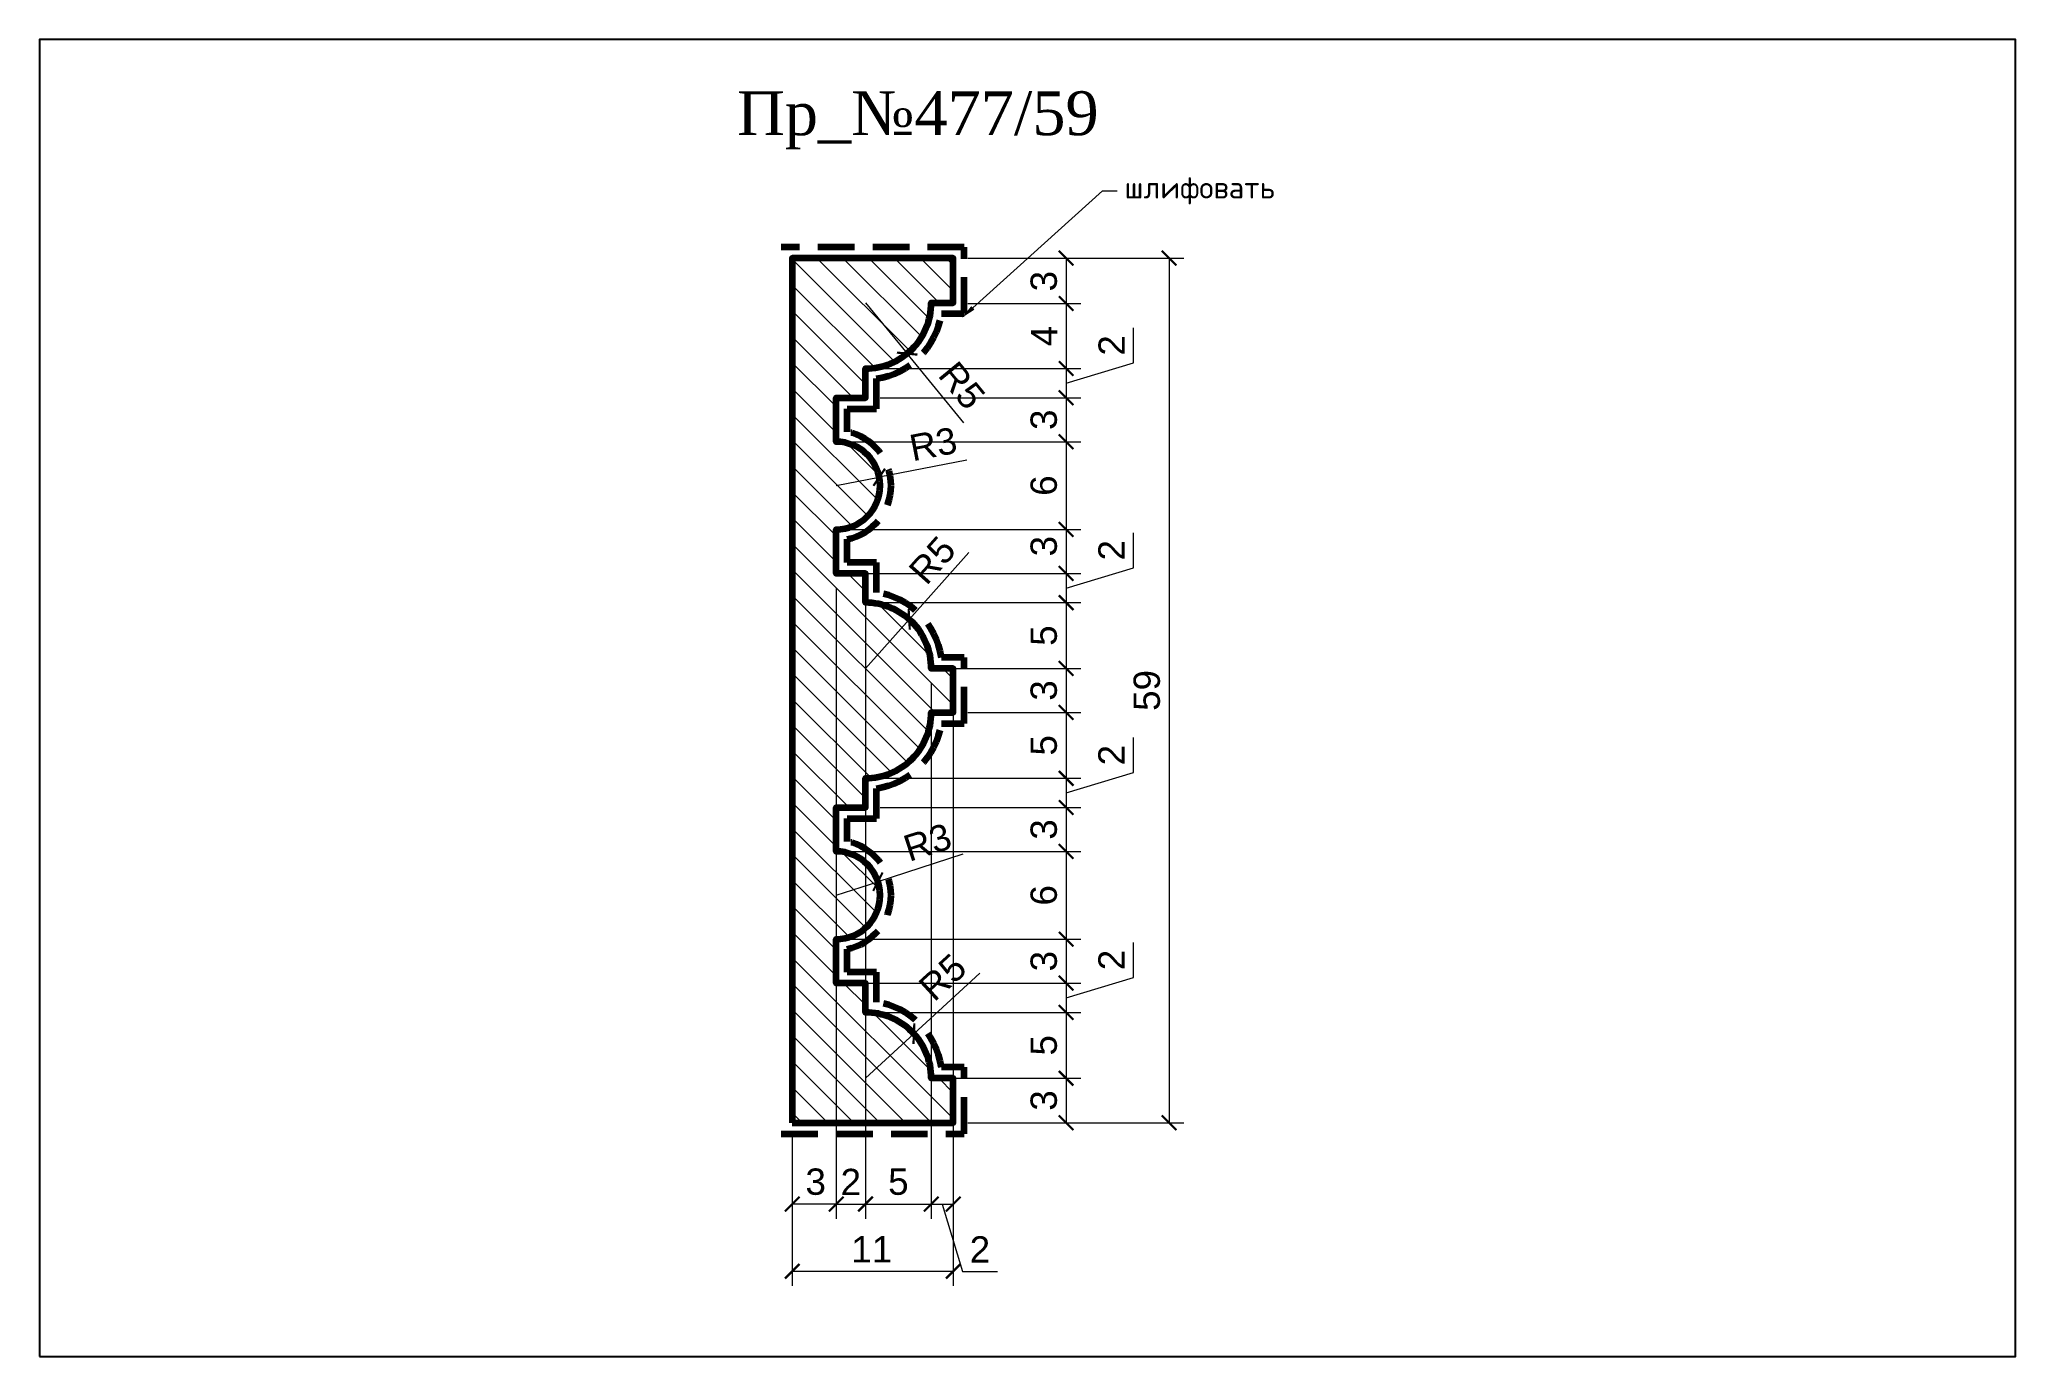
# Model space of a CAD drawing. Header units: inches. Extents: x 266 to 401, y 3496 to 3586.
import ezdxf
from ezdxf import colors
from ezdxf.entities.mleader import LeaderData, LeaderLine
from ezdxf.math import Vec2, Vec3

# ---------------------------------------------------------------- set-up
doc = ezdxf.new("R2010")
doc.units = ezdxf.units.IN
doc.header["$MEASUREMENT"] = 0
doc.linetypes.add('HIDDEN', pattern=[0.375, 0.25, -0.125])
doc.layers.add('Outside panel', color=7, linetype='Continuous', lineweight=18, true_color=0x7f5e57)
for name, color, linetype, lineweight in [('линия 15', 7, 'Continuous', 15), ('линия 50', 1, 'Continuous', 140), ('служебный слой РАЗМЕРЫ', 7, 'Continuous', 9)]:
    doc.layers.add(name, color=color, linetype=linetype, lineweight=lineweight)
doc.layers.add('размеры в модели', color=7, linetype='Continuous')
doc.styles.add('ELECT', font='times.ttf')
doc.styles.get("Standard").update_dxf_attribs({"font": 'arial.ttf'})
doc.styles.add('ЕСКД профили текст', font='isocpeur.ttf')
doc.dimstyles.new('M_1', dxfattribs={"dimtxt": 1.8, "dimasz": 1, "dimexe": 1, "dimexo": 1, "dimgap": 0.6, "dimtad": 1, "dimdec": 0, "dimdsep": 46, "dimtxsty": 'Standard', "dimblk": 'ARCHTICK', "dimcen": -5, "dimclrd": 7, "dimclre": 7, "dimclrt": 7, "dimadec": 0, "dimazin": 0, "dimtfac": 1, "dimtdec": 0, "dimtmove": 0, "dimatfit": 3, "dimfxl": 1, "dimtolj": 1, "dimtzin": 0, "dimlwd": 5, "dimlwe": 5, "dimarcsym": 0})

# ---------------------------------------------------------------- blocks, each defined once
blk = doc.blocks.new('_ArchTick')
at = {"color": 0, "linetype": 'ByBlock', "const_width": 0.15}
blk.add_lwpolyline([(-0.5, -0.5), (0.5, 0.5)], dxfattribs=at)
blk = doc.blocks.new('*D29')
at = {"layer": 'Defpoints', "color": 0, "ltscale": 1000, "transparency": 16777216}
for p in [(328.34, 3570.87), (328.34, 3511.78), (343.09, 3511.78)]:
    blk.add_point(p, dxfattribs=at)
at = {"layer": 'размеры в модели', "color": 7, "lineweight": 5, "ltscale": 1000, "transparency": 16777216}
for p, q in [((329.34, 3570.87), (344.09, 3570.87)), ((343.09, 3570.87), (343.09, 3511.78)), ((329.34, 3511.78), (344.09, 3511.78))]:
    blk.add_line(p, q, dxfattribs=at)
for p, rotation in [((343.09, 3570.87), 90), ((343.09, 3511.78), 270)]:
    blk.add_blockref('_ArchTick', p, dxfattribs=dict(at, rotation=rotation))
at = {"layer": 'размеры в модели', "color": 7, "ltscale": 1000, "transparency": 16777216, "insert": (341.57, 3541.32), "char_height": 1.8, "attachment_point": 5, "rotation": 90}
blk.add_mtext('\\A1;59', dxfattribs=at)
blk = doc.blocks.new('*D28')
at = {"layer": 'Defpoints', "color": 0, "ltscale": 1000, "transparency": 16777216}
for p in [(320.34, 3549.32), (317.34, 3511.78), (317.34, 3506.22)]:
    blk.add_point(p, dxfattribs=at)
at = {"layer": 'линия 15', "color": 7, "lineweight": 5, "ltscale": 1000, "transparency": 16777216}
for p, q in [((320.34, 3548.32), (320.34, 3505.22)), ((317.34, 3510.78), (317.34, 3505.22)), ((320.34, 3506.22), (317.34, 3506.22))]:
    blk.add_line(p, q, dxfattribs=at)
at = {"layer": 'линия 15', "color": 7, "lineweight": 5, "ltscale": 1000, "transparency": 16777216, "rotation": 180}
blk.add_blockref('_ArchTick', (317.34, 3506.22), dxfattribs=at)
at = {"layer": 'линия 15', "color": 7, "lineweight": 5, "ltscale": 1000, "transparency": 16777216}
blk.add_blockref('_ArchTick', (320.34, 3506.22), dxfattribs=at)
at = {"layer": 'линия 15', "color": 7, "ltscale": 1000, "transparency": 16777216, "insert": (318.94, 3507.74), "char_height": 1.8, "attachment_point": 5}
blk.add_mtext('\\A1;3', dxfattribs=at)
blk = doc.blocks.new('*D27')
at = {"layer": 'Defpoints', "color": 0, "ltscale": 1000, "transparency": 16777216}
for p in [(326.84, 3542.82), (328.34, 3542.82), (328.34, 3506.22)]:
    blk.add_point(p, dxfattribs=at)
at = {"layer": 'линия 15', "color": 7, "lineweight": 5, "ltscale": 1000, "transparency": 16777216}
for p, q in [((326.84, 3541.82), (326.84, 3505.22)), ((328.34, 3541.82), (328.34, 3505.22)), ((326.84, 3506.22), (328.34, 3506.22)), ((327.59, 3506.22), (328.97, 3501.61)), ((328.97, 3501.61), (331.36, 3501.61))]:
    blk.add_line(p, q, dxfattribs=at)
at = {"layer": 'линия 15', "color": 7, "lineweight": 5, "ltscale": 1000, "transparency": 16777216, "rotation": 180}
blk.add_blockref('_ArchTick', (326.84, 3506.22), dxfattribs=at)
at = {"layer": 'линия 15', "color": 7, "lineweight": 5, "ltscale": 1000, "transparency": 16777216}
blk.add_blockref('_ArchTick', (328.34, 3506.22), dxfattribs=at)
at = {"layer": 'линия 15', "color": 7, "ltscale": 1000, "transparency": 16777216, "insert": (330.16, 3503.12), "char_height": 1.8, "attachment_point": 5}
blk.add_mtext('\\A1;2', dxfattribs=at)
blk = doc.blocks.new('*D26')
at = {"layer": 'Defpoints', "color": 0, "ltscale": 1000, "transparency": 16777216}
for p in [(322.34, 3549.32), (326.84, 3542.82), (326.84, 3506.22)]:
    blk.add_point(p, dxfattribs=at)
at = {"layer": 'линия 15', "color": 7, "lineweight": 5, "ltscale": 1000, "transparency": 16777216}
for p, q in [((322.34, 3548.32), (322.34, 3505.22)), ((326.84, 3541.82), (326.84, 3505.22)), ((322.34, 3506.22), (326.84, 3506.22))]:
    blk.add_line(p, q, dxfattribs=at)
at = {"layer": 'линия 15', "color": 7, "lineweight": 5, "ltscale": 1000, "transparency": 16777216, "rotation": 180}
blk.add_blockref('_ArchTick', (322.34, 3506.22), dxfattribs=at)
at = {"layer": 'линия 15', "color": 7, "lineweight": 5, "ltscale": 1000, "transparency": 16777216}
blk.add_blockref('_ArchTick', (326.84, 3506.22), dxfattribs=at)
at = {"layer": 'линия 15', "color": 7, "ltscale": 1000, "transparency": 16777216, "insert": (324.59, 3507.74), "char_height": 1.8, "attachment_point": 5}
blk.add_mtext('\\A1;5', dxfattribs=at)
blk = doc.blocks.new('*D25')
at = {"layer": 'Defpoints', "color": 0, "ltscale": 1000, "transparency": 16777216}
for p in [(320.34, 3549.32), (322.34, 3549.32), (322.34, 3506.22)]:
    blk.add_point(p, dxfattribs=at)
at = {"layer": 'линия 15', "color": 7, "lineweight": 5, "ltscale": 1000, "transparency": 16777216}
for p, q in [((320.34, 3548.32), (320.34, 3505.22)), ((322.34, 3548.32), (322.34, 3505.22)), ((320.34, 3506.22), (322.34, 3506.22))]:
    blk.add_line(p, q, dxfattribs=at)
at = {"layer": 'линия 15', "color": 7, "lineweight": 5, "ltscale": 1000, "transparency": 16777216, "rotation": 180}
blk.add_blockref('_ArchTick', (320.34, 3506.22), dxfattribs=at)
at = {"layer": 'линия 15', "color": 7, "lineweight": 5, "ltscale": 1000, "transparency": 16777216}
blk.add_blockref('_ArchTick', (322.34, 3506.22), dxfattribs=at)
at = {"layer": 'линия 15', "color": 7, "ltscale": 1000, "transparency": 16777216, "insert": (321.34, 3507.73), "char_height": 1.8, "attachment_point": 5}
blk.add_mtext('\\A1;2', dxfattribs=at)
blk = doc.blocks.new('*D24')
at = {"layer": 'Defpoints', "color": 0, "ltscale": 1000, "transparency": 16777216}
for p in [(325.65, 3517.86), (322.34, 3514.82)]:
    blk.add_point(p, dxfattribs=at)
at = {"layer": 'линия 15', "color": 7, "lineweight": 5, "ltscale": 1000, "transparency": 16777216}
for p in [(330.16, 3522), (322.34, 3514.82)]:
    blk.add_line(p, (325.65, 3517.86), dxfattribs=at)
at = {"layer": 'линия 15', "color": 7, "lineweight": 5, "ltscale": 1000, "transparency": 16777216, "rotation": 222.5039347264676}
blk.add_blockref('_ArchTick', (325.65, 3517.86), dxfattribs=at)
at = {"layer": 'линия 15', "color": 7, "ltscale": 1000, "transparency": 16777216, "insert": (327.62, 3521.72), "char_height": 1.8, "attachment_point": 5, "rotation": 42.5039}
blk.add_mtext('\\A1;R5', dxfattribs=at)
blk = doc.blocks.new('*D23')
at = {"layer": 'Defpoints', "color": 0, "ltscale": 1000, "transparency": 16777216}
for p in [(323.19, 3528.25), (320.34, 3527.32)]:
    blk.add_point(p, dxfattribs=at)
at = {"layer": 'линия 15', "color": 7, "lineweight": 5, "ltscale": 1000, "transparency": 16777216}
for p in [(329, 3530.13), (320.34, 3527.32)]:
    blk.add_line(p, (323.19, 3528.25), dxfattribs=at)
at = {"layer": 'линия 15', "color": 7, "lineweight": 5, "ltscale": 1000, "transparency": 16777216, "rotation": 197.93905860136}
blk.add_blockref('_ArchTick', (323.19, 3528.25), dxfattribs=at)
at = {"layer": 'линия 15', "color": 7, "ltscale": 1000, "transparency": 16777216, "insert": (326.58, 3530.94), "char_height": 1.8, "attachment_point": 5, "rotation": 17.9391}
blk.add_mtext('\\A1;R3', dxfattribs=at)
blk = doc.blocks.new('*D22')
at = {"layer": 'Defpoints', "color": 0, "ltscale": 1000, "transparency": 16777216}
for p in [(325.33, 3546.18), (322.34, 3542.82)]:
    blk.add_point(p, dxfattribs=at)
at = {"layer": 'линия 15', "color": 7, "lineweight": 5, "ltscale": 1000, "transparency": 16777216}
for p in [(329.41, 3550.74), (322.34, 3542.82)]:
    blk.add_line(p, (325.33, 3546.18), dxfattribs=at)
at = {"layer": 'линия 15', "color": 7, "lineweight": 5, "ltscale": 1000, "transparency": 16777216, "rotation": 228.2377886393761}
blk.add_blockref('_ArchTick', (325.33, 3546.18), dxfattribs=at)
at = {"layer": 'линия 15', "color": 7, "ltscale": 1000, "transparency": 16777216, "insert": (326.91, 3550.22), "char_height": 1.8, "attachment_point": 5, "rotation": 48.2378}
blk.add_mtext('\\A1;R5', dxfattribs=at)
blk = doc.blocks.new('*D21')
at = {"layer": 'Defpoints', "color": 0, "ltscale": 1000, "transparency": 16777216}
for p in [(320.34, 3555.32), (323.28, 3555.89)]:
    blk.add_point(p, dxfattribs=at)
at = {"layer": 'линия 15', "color": 7, "lineweight": 5, "ltscale": 1000, "transparency": 16777216}
for p in [(329.27, 3557.05), (320.34, 3555.32)]:
    blk.add_line(p, (323.28, 3555.89), dxfattribs=at)
at = {"layer": 'линия 15', "color": 7, "lineweight": 5, "ltscale": 1000, "transparency": 16777216, "rotation": 190.9086688758306}
blk.add_blockref('_ArchTick', (323.28, 3555.89), dxfattribs=at)
at = {"layer": 'линия 15', "color": 7, "ltscale": 1000, "transparency": 16777216, "insert": (326.97, 3558.15), "char_height": 1.8, "attachment_point": 5, "rotation": 10.9087}
blk.add_mtext('\\A1;R3', dxfattribs=at)
blk = doc.blocks.new('*D20')
at = {"layer": 'Defpoints', "color": 0, "ltscale": 1000, "transparency": 16777216}
for p in [(322.34, 3567.82), (325.19, 3564.34)]:
    blk.add_point(p, dxfattribs=at)
at = {"layer": 'линия 15', "color": 7, "lineweight": 5, "ltscale": 1000, "transparency": 16777216}
for p in [(322.34, 3567.82), (329.06, 3559.61)]:
    blk.add_line(p, (325.19, 3564.34), dxfattribs=at)
at = {"layer": 'линия 15', "color": 7, "lineweight": 5, "ltscale": 1000, "transparency": 16777216, "rotation": 129.3027213313624}
blk.add_blockref('_ArchTick', (325.19, 3564.34), dxfattribs=at)
at = {"layer": 'линия 15', "color": 7, "ltscale": 1000, "transparency": 16777216, "insert": (328.93, 3562.16), "char_height": 1.8, "attachment_point": 5, "rotation": 309.3027}
blk.add_mtext('\\A1;R5', dxfattribs=at)
blk = doc.blocks.new('*D19')
at = {"layer": 'Defpoints', "color": 0, "ltscale": 1000, "transparency": 16777216}
for p in [(326.84, 3514.82), (328.34, 3511.78), (336.05, 3511.78)]:
    blk.add_point(p, dxfattribs=at)
at = {"layer": 'линия 15', "color": 7, "lineweight": 5, "ltscale": 1000, "transparency": 16777216}
for p, q in [((327.84, 3514.82), (337.05, 3514.82)), ((336.05, 3514.82), (336.05, 3511.78)), ((329.34, 3511.78), (337.05, 3511.78))]:
    blk.add_line(p, q, dxfattribs=at)
for p, rotation in [((336.05, 3514.82), 90), ((336.05, 3511.78), 270)]:
    blk.add_blockref('_ArchTick', p, dxfattribs=dict(at, rotation=rotation))
at = {"layer": 'линия 15', "color": 7, "ltscale": 1000, "transparency": 16777216, "insert": (334.53, 3513.3), "char_height": 1.8, "attachment_point": 5, "rotation": 90}
blk.add_mtext('\\A1;3', dxfattribs=at)
blk = doc.blocks.new('*D18')
at = {"layer": 'Defpoints', "color": 0, "ltscale": 1000, "transparency": 16777216}
for p in [(322.34, 3519.32), (326.84, 3514.82), (336.05, 3514.82)]:
    blk.add_point(p, dxfattribs=at)
at = {"layer": 'линия 15', "color": 7, "lineweight": 5, "ltscale": 1000, "transparency": 16777216}
for p, q in [((323.34, 3519.32), (337.05, 3519.32)), ((336.05, 3519.32), (336.05, 3514.82)), ((327.84, 3514.82), (337.05, 3514.82))]:
    blk.add_line(p, q, dxfattribs=at)
for p, rotation in [((336.05, 3519.32), 90), ((336.05, 3514.82), 270)]:
    blk.add_blockref('_ArchTick', p, dxfattribs=dict(at, rotation=rotation))
at = {"layer": 'линия 15', "color": 7, "ltscale": 1000, "transparency": 16777216, "insert": (334.53, 3517.07), "char_height": 1.8, "attachment_point": 5, "rotation": 90}
blk.add_mtext('\\A1;5', dxfattribs=at)
blk = doc.blocks.new('*D17')
at = {"layer": 'Defpoints', "color": 0, "ltscale": 1000, "transparency": 16777216}
for p in [(320.34, 3521.32), (322.34, 3519.32), (336.05, 3519.32)]:
    blk.add_point(p, dxfattribs=at)
at = {"layer": 'линия 15', "color": 7, "lineweight": 5, "ltscale": 1000, "transparency": 16777216}
for p, q in [((340.66, 3521.71), (340.66, 3524.1)), ((321.34, 3521.32), (337.05, 3521.32)), ((336.05, 3520.32), (340.66, 3521.71)), ((336.05, 3521.32), (336.05, 3519.32)), ((323.34, 3519.32), (337.05, 3519.32))]:
    blk.add_line(p, q, dxfattribs=at)
for p, rotation in [((336.05, 3521.32), 90), ((336.05, 3519.32), 270)]:
    blk.add_blockref('_ArchTick', p, dxfattribs=dict(at, rotation=rotation))
at = {"layer": 'линия 15', "color": 7, "ltscale": 1000, "transparency": 16777216, "insert": (339.15, 3522.9), "char_height": 1.8, "attachment_point": 5, "rotation": 90}
blk.add_mtext('\\A1;2', dxfattribs=at)
blk = doc.blocks.new('*D16')
at = {"layer": 'Defpoints', "color": 0, "ltscale": 1000, "transparency": 16777216}
for p in [(320.34, 3524.32), (320.34, 3521.32), (336.05, 3521.32)]:
    blk.add_point(p, dxfattribs=at)
at = {"layer": 'линия 15', "color": 7, "lineweight": 5, "ltscale": 1000, "transparency": 16777216}
for p, q in [((321.34, 3524.32), (337.05, 3524.32)), ((336.05, 3524.32), (336.05, 3521.32)), ((321.34, 3521.32), (337.05, 3521.32))]:
    blk.add_line(p, q, dxfattribs=at)
for p, rotation in [((336.05, 3524.32), 90), ((336.05, 3521.32), 270)]:
    blk.add_blockref('_ArchTick', p, dxfattribs=dict(at, rotation=rotation))
at = {"layer": 'линия 15', "color": 7, "ltscale": 1000, "transparency": 16777216, "insert": (334.53, 3522.82), "char_height": 1.8, "attachment_point": 5, "rotation": 90}
blk.add_mtext('\\A1;3', dxfattribs=at)
blk = doc.blocks.new('*D15')
at = {"layer": 'Defpoints', "color": 0, "ltscale": 1000, "transparency": 16777216}
for p in [(320.34, 3530.32), (320.34, 3524.32), (336.05, 3524.32)]:
    blk.add_point(p, dxfattribs=at)
at = {"layer": 'линия 15', "color": 7, "lineweight": 5, "ltscale": 1000, "transparency": 16777216}
for p, q in [((321.34, 3530.32), (337.05, 3530.32)), ((336.05, 3530.32), (336.05, 3524.32)), ((321.34, 3524.32), (337.05, 3524.32))]:
    blk.add_line(p, q, dxfattribs=at)
for p, rotation in [((336.05, 3530.32), 90), ((336.05, 3524.32), 270)]:
    blk.add_blockref('_ArchTick', p, dxfattribs=dict(at, rotation=rotation))
at = {"layer": 'линия 15', "color": 7, "ltscale": 1000, "transparency": 16777216, "insert": (334.53, 3527.32), "char_height": 1.8, "attachment_point": 5, "rotation": 90}
blk.add_mtext('\\A1;6', dxfattribs=at)
blk = doc.blocks.new('*D14')
at = {"layer": 'Defpoints', "color": 0, "ltscale": 1000, "transparency": 16777216}
for p in [(322.34, 3533.32), (320.34, 3530.32), (336.05, 3530.32)]:
    blk.add_point(p, dxfattribs=at)
at = {"layer": 'линия 15', "color": 7, "lineweight": 5, "ltscale": 1000, "transparency": 16777216}
for p, q in [((323.34, 3533.32), (337.05, 3533.32)), ((336.05, 3533.32), (336.05, 3530.32)), ((321.34, 3530.32), (337.05, 3530.32))]:
    blk.add_line(p, q, dxfattribs=at)
for p, rotation in [((336.05, 3533.32), 90), ((336.05, 3530.32), 270)]:
    blk.add_blockref('_ArchTick', p, dxfattribs=dict(at, rotation=rotation))
at = {"layer": 'линия 15', "color": 7, "ltscale": 1000, "transparency": 16777216, "insert": (334.53, 3531.82), "char_height": 1.8, "attachment_point": 5, "rotation": 90}
blk.add_mtext('\\A1;3', dxfattribs=at)
blk = doc.blocks.new('*D13')
at = {"layer": 'Defpoints', "color": 0, "ltscale": 1000, "transparency": 16777216}
for p in [(322.34, 3535.32), (322.34, 3533.32), (336.05, 3533.32)]:
    blk.add_point(p, dxfattribs=at)
at = {"layer": 'линия 15', "color": 7, "lineweight": 5, "ltscale": 1000, "transparency": 16777216}
for p, q in [((340.66, 3535.71), (340.66, 3538.1)), ((336.05, 3534.32), (340.66, 3535.71)), ((323.34, 3535.32), (337.05, 3535.32)), ((336.05, 3535.32), (336.05, 3533.32)), ((323.34, 3533.32), (337.05, 3533.32))]:
    blk.add_line(p, q, dxfattribs=at)
for p, rotation in [((336.05, 3535.32), 90), ((336.05, 3533.32), 270)]:
    blk.add_blockref('_ArchTick', p, dxfattribs=dict(at, rotation=rotation))
at = {"layer": 'линия 15', "color": 7, "ltscale": 1000, "transparency": 16777216, "insert": (339.15, 3536.9), "char_height": 1.8, "attachment_point": 5, "rotation": 90}
blk.add_mtext('\\A1;2', dxfattribs=at)
blk = doc.blocks.new('*D12')
at = {"layer": 'Defpoints', "color": 0, "ltscale": 1000, "transparency": 16777216}
for p in [(328.34, 3539.82), (322.34, 3535.32), (336.05, 3535.32)]:
    blk.add_point(p, dxfattribs=at)
at = {"layer": 'линия 15', "color": 7, "lineweight": 5, "ltscale": 1000, "transparency": 16777216}
for p, q in [((329.34, 3539.82), (337.05, 3539.82)), ((336.05, 3539.82), (336.05, 3535.32)), ((323.34, 3535.32), (337.05, 3535.32))]:
    blk.add_line(p, q, dxfattribs=at)
for p, rotation in [((336.05, 3539.82), 90), ((336.05, 3535.32), 270)]:
    blk.add_blockref('_ArchTick', p, dxfattribs=dict(at, rotation=rotation))
at = {"layer": 'линия 15', "color": 7, "ltscale": 1000, "transparency": 16777216, "insert": (334.53, 3537.57), "char_height": 1.8, "attachment_point": 5, "rotation": 90}
blk.add_mtext('\\A1;5', dxfattribs=at)
blk = doc.blocks.new('*D11')
at = {"layer": 'Defpoints', "color": 0, "ltscale": 1000, "transparency": 16777216}
for p in [(326.84, 3542.82), (328.34, 3539.82), (336.05, 3539.82)]:
    blk.add_point(p, dxfattribs=at)
at = {"layer": 'линия 15', "color": 7, "lineweight": 5, "ltscale": 1000, "transparency": 16777216}
for p, q in [((327.84, 3542.82), (337.05, 3542.82)), ((336.05, 3542.82), (336.05, 3539.82)), ((329.34, 3539.82), (337.05, 3539.82))]:
    blk.add_line(p, q, dxfattribs=at)
for p, rotation in [((336.05, 3542.82), 90), ((336.05, 3539.82), 270)]:
    blk.add_blockref('_ArchTick', p, dxfattribs=dict(at, rotation=rotation))
at = {"layer": 'линия 15', "color": 7, "ltscale": 1000, "transparency": 16777216, "insert": (334.53, 3541.32), "char_height": 1.8, "attachment_point": 5, "rotation": 90}
blk.add_mtext('\\A1;3', dxfattribs=at)
blk = doc.blocks.new('*D10')
at = {"layer": 'Defpoints', "color": 0, "ltscale": 1000, "transparency": 16777216}
for p in [(322.34, 3547.32), (326.84, 3542.82), (336.05, 3542.82)]:
    blk.add_point(p, dxfattribs=at)
at = {"layer": 'линия 15', "color": 7, "lineweight": 5, "ltscale": 1000, "transparency": 16777216}
for p, q in [((323.34, 3547.32), (337.05, 3547.32)), ((336.05, 3547.32), (336.05, 3542.82)), ((327.84, 3542.82), (337.05, 3542.82))]:
    blk.add_line(p, q, dxfattribs=at)
for p, rotation in [((336.05, 3547.32), 90), ((336.05, 3542.82), 270)]:
    blk.add_blockref('_ArchTick', p, dxfattribs=dict(at, rotation=rotation))
at = {"layer": 'линия 15', "color": 7, "ltscale": 1000, "transparency": 16777216, "insert": (334.53, 3545.07), "char_height": 1.8, "attachment_point": 5, "rotation": 90}
blk.add_mtext('\\A1;5', dxfattribs=at)
blk = doc.blocks.new('*D9')
at = {"layer": 'Defpoints', "color": 0, "ltscale": 1000, "transparency": 16777216}
for p in [(320.34, 3549.32), (322.34, 3547.32), (336.05, 3547.32)]:
    blk.add_point(p, dxfattribs=at)
at = {"layer": 'линия 15', "color": 7, "lineweight": 5, "ltscale": 1000, "transparency": 16777216}
for p, q in [((340.66, 3549.71), (340.66, 3552.1)), ((321.34, 3549.32), (337.05, 3549.32)), ((336.05, 3548.32), (340.66, 3549.71)), ((336.05, 3549.32), (336.05, 3547.32)), ((323.34, 3547.32), (337.05, 3547.32))]:
    blk.add_line(p, q, dxfattribs=at)
for p, rotation in [((336.05, 3549.32), 90), ((336.05, 3547.32), 270)]:
    blk.add_blockref('_ArchTick', p, dxfattribs=dict(at, rotation=rotation))
at = {"layer": 'линия 15', "color": 7, "ltscale": 1000, "transparency": 16777216, "insert": (339.15, 3550.9), "char_height": 1.8, "attachment_point": 5, "rotation": 90}
blk.add_mtext('\\A1;2', dxfattribs=at)
blk = doc.blocks.new('*D8')
at = {"layer": 'Defpoints', "color": 0, "ltscale": 1000, "transparency": 16777216}
for p in [(320.34, 3552.32), (320.34, 3549.32), (336.05, 3549.32)]:
    blk.add_point(p, dxfattribs=at)
at = {"layer": 'линия 15', "color": 7, "lineweight": 5, "ltscale": 1000, "transparency": 16777216}
for p, q in [((321.34, 3552.32), (337.05, 3552.32)), ((336.05, 3552.32), (336.05, 3549.32)), ((321.34, 3549.32), (337.05, 3549.32))]:
    blk.add_line(p, q, dxfattribs=at)
for p, rotation in [((336.05, 3552.32), 90), ((336.05, 3549.32), 270)]:
    blk.add_blockref('_ArchTick', p, dxfattribs=dict(at, rotation=rotation))
at = {"layer": 'линия 15', "color": 7, "ltscale": 1000, "transparency": 16777216, "insert": (334.53, 3551.18), "char_height": 1.8, "attachment_point": 5, "rotation": 90}
blk.add_mtext('\\A1;3', dxfattribs=at)
blk = doc.blocks.new('*D7')
at = {"layer": 'Defpoints', "color": 0, "ltscale": 1000, "transparency": 16777216}
for p in [(320.34, 3558.32), (320.34, 3552.32), (336.05, 3552.32)]:
    blk.add_point(p, dxfattribs=at)
at = {"layer": 'линия 15', "color": 7, "lineweight": 5, "ltscale": 1000, "transparency": 16777216}
for p, q in [((321.34, 3558.32), (337.05, 3558.32)), ((336.05, 3558.32), (336.05, 3552.32)), ((321.34, 3552.32), (337.05, 3552.32))]:
    blk.add_line(p, q, dxfattribs=at)
for p, rotation in [((336.05, 3558.32), 90), ((336.05, 3552.32), 270)]:
    blk.add_blockref('_ArchTick', p, dxfattribs=dict(at, rotation=rotation))
at = {"layer": 'линия 15', "color": 7, "ltscale": 1000, "transparency": 16777216, "insert": (334.53, 3555.32), "char_height": 1.8, "attachment_point": 5, "rotation": 90}
blk.add_mtext('\\A1;6', dxfattribs=at)
blk = doc.blocks.new('*D6')
at = {"layer": 'Defpoints', "color": 0, "ltscale": 1000, "transparency": 16777216}
for p in [(322.34, 3561.32), (320.34, 3558.32), (336.05, 3558.32)]:
    blk.add_point(p, dxfattribs=at)
at = {"layer": 'линия 15', "color": 7, "lineweight": 5, "ltscale": 1000, "transparency": 16777216}
for p, q in [((323.34, 3561.32), (337.05, 3561.32)), ((336.05, 3561.32), (336.05, 3558.32)), ((321.34, 3558.32), (337.05, 3558.32))]:
    blk.add_line(p, q, dxfattribs=at)
for p, rotation in [((336.05, 3561.32), 90), ((336.05, 3558.32), 270)]:
    blk.add_blockref('_ArchTick', p, dxfattribs=dict(at, rotation=rotation))
at = {"layer": 'линия 15', "color": 7, "ltscale": 1000, "transparency": 16777216, "insert": (334.53, 3559.82), "char_height": 1.8, "attachment_point": 5, "rotation": 90}
blk.add_mtext('\\A1;3', dxfattribs=at)
blk = doc.blocks.new('*D5')
at = {"layer": 'Defpoints', "color": 0, "ltscale": 1000, "transparency": 16777216}
for p in [(322.34, 3563.32), (322.34, 3561.32), (336.05, 3561.32)]:
    blk.add_point(p, dxfattribs=at)
at = {"layer": 'линия 15', "color": 7, "lineweight": 5, "ltscale": 1000, "transparency": 16777216}
for p, q in [((340.66, 3563.71), (340.66, 3566.1)), ((323.34, 3563.32), (337.05, 3563.32)), ((336.05, 3562.32), (340.66, 3563.71)), ((336.05, 3563.32), (336.05, 3561.32)), ((323.34, 3561.32), (337.05, 3561.32))]:
    blk.add_line(p, q, dxfattribs=at)
for p, rotation in [((336.05, 3563.32), 90), ((336.05, 3561.32), 270)]:
    blk.add_blockref('_ArchTick', p, dxfattribs=dict(at, rotation=rotation))
at = {"layer": 'линия 15', "color": 7, "ltscale": 1000, "transparency": 16777216, "insert": (339.16, 3564.9), "char_height": 1.8, "attachment_point": 5, "rotation": 90}
blk.add_mtext('\\A1;2', dxfattribs=at)
blk = doc.blocks.new('*D4')
at = {"layer": 'Defpoints', "color": 0, "ltscale": 1000, "transparency": 16777216}
for p in [(328.34, 3567.76), (322.34, 3563.32), (336.05, 3563.32)]:
    blk.add_point(p, dxfattribs=at)
at = {"layer": 'линия 15', "color": 7, "lineweight": 5, "ltscale": 1000, "transparency": 16777216}
for p, q in [((329.34, 3567.76), (337.05, 3567.76)), ((336.05, 3567.76), (336.05, 3563.32)), ((323.34, 3563.32), (337.05, 3563.32))]:
    blk.add_line(p, q, dxfattribs=at)
for p, rotation in [((336.05, 3567.76), 90), ((336.05, 3563.32), 270)]:
    blk.add_blockref('_ArchTick', p, dxfattribs=dict(at, rotation=rotation))
at = {"layer": 'линия 15', "color": 7, "ltscale": 1000, "transparency": 16777216, "insert": (334.55, 3565.54), "char_height": 1.8, "attachment_point": 5, "rotation": 90}
blk.add_mtext('\\A1;4', dxfattribs=at)
blk = doc.blocks.new('*D3')
at = {"layer": 'Defpoints', "color": 0, "ltscale": 1000, "transparency": 16777216}
for p in [(328.34, 3570.87), (328.34, 3567.76), (336.05, 3567.76)]:
    blk.add_point(p, dxfattribs=at)
at = {"layer": 'линия 15', "color": 7, "lineweight": 5, "ltscale": 1000, "transparency": 16777216}
for p, q in [((329.34, 3570.87), (337.05, 3570.87)), ((336.05, 3570.87), (336.05, 3567.76)), ((329.34, 3567.76), (337.05, 3567.76))]:
    blk.add_line(p, q, dxfattribs=at)
for p, rotation in [((336.05, 3570.87), 90), ((336.05, 3567.76), 270)]:
    blk.add_blockref('_ArchTick', p, dxfattribs=dict(at, rotation=rotation))
at = {"layer": 'линия 15', "color": 7, "ltscale": 1000, "transparency": 16777216, "insert": (334.53, 3569.29), "char_height": 1.8, "attachment_point": 5, "rotation": 90}
blk.add_mtext('\\A1;3', dxfattribs=at)
blk = doc.blocks.new('*D2')
at = {"layer": 'Defpoints', "color": 0, "ltscale": 1000, "transparency": 16777216}
for p in [(317.34, 3511.78), (328.34, 3511.78), (328.34, 3501.63)]:
    blk.add_point(p, dxfattribs=at)
at = {"layer": 'размеры в модели', "color": 7, "lineweight": 5, "ltscale": 1000, "transparency": 16777216}
for p, q in [((317.34, 3510.78), (317.34, 3500.63)), ((328.34, 3510.78), (328.34, 3500.63)), ((317.34, 3501.63), (328.34, 3501.63))]:
    blk.add_line(p, q, dxfattribs=at)
at = {"layer": 'размеры в модели', "color": 7, "lineweight": 5, "ltscale": 1000, "transparency": 16777216, "rotation": 180}
blk.add_blockref('_ArchTick', (317.34, 3501.63), dxfattribs=at)
at = {"layer": 'размеры в модели', "color": 7, "lineweight": 5, "ltscale": 1000, "transparency": 16777216}
blk.add_blockref('_ArchTick', (328.34, 3501.63), dxfattribs=at)
at = {"layer": 'размеры в модели', "color": 7, "ltscale": 1000, "transparency": 16777216, "insert": (322.77, 3503.13), "char_height": 1.8, "attachment_point": 5}
blk.add_mtext('\\A1;11', dxfattribs=at)

msp = doc.modelspace()

# ---------------------------------------------------------------- hatches: boundary and pattern name
at = {"layer": 'Outside panel', "ltscale": 1000}
h = msp.add_hatch(dxfattribs=at)
h.set_pattern_fill('ANSI31', color=256, scale=10, angle=90)
h.set_pattern_definition([(135, (-311440.2151, 94714.5615), (-0.8838834765, -0.8838834765), [])])
h.paths.add_polyline_path([(326.84, 3567.82), (328.34, 3567.82), (328.34, 3570.87), (317.34, 3570.87), (317.34, 3511.78), (328.34, 3511.78), (328.34, 3514.82), (326.84, 3514.82, 0.414214), (322.34, 3519.32), (322.34, 3521.32), (320.34, 3521.32), (320.34, 3524.32, 1), (320.34, 3530.32), (320.34, 3533.32), (322.34, 3533.32), (322.34, 3535.32, 0.414214), (326.84, 3539.82), (328.34, 3539.82), (328.34, 3542.82), (326.84, 3542.82, 0.414214), (322.34, 3547.32), (322.34, 3549.32), (320.34, 3549.32), (320.34, 3552.32, 1), (320.34, 3558.32), (320.34, 3561.32), (322.34, 3561.32), (322.34, 3563.32, 0.414214)])

# ---------------------------------------------------------------- linework, layer by layer
at = {"color": 6, "ltscale": 1000}
msp.add_lwpolyline([(265.91, 3495.8), (400.91, 3495.8), (400.91, 3585.8), (265.91, 3585.8)], close=True, dxfattribs=at)
at = {"layer": 'линия 50', "color": 1, "linetype": 'HIDDEN', "ltscale": 10, "true_color": 0xff0909}
msp.add_lwpolyline([(316.59, 3511.03), (329.09, 3511.03), (329.09, 3515.57), (327.53, 3515.57, 0.332528), (323.09, 3520.02), (323.09, 3522.07), (321.09, 3522.07), (321.09, 3523.65, 0.816497), (321.09, 3531), (321.09, 3532.57), (323.09, 3532.57), (323.09, 3534.63, 0.332528), (327.53, 3539.07), (329.09, 3539.07), (329.09, 3543.57), (327.53, 3543.57, 0.332528), (323.09, 3548.02), (323.09, 3550.07), (321.09, 3550.07), (321.09, 3551.65, 0.816497), (321.09, 3559), (321.09, 3560.57), (323.09, 3560.57), (323.09, 3562.63, 0.332528), (327.53, 3567.07), (329.09, 3567.07), (329.09, 3571.62), (316.59, 3571.62)], format="xyb", dxfattribs=at)
at = {"layer": 'линия 50', "color": 7}
msp.add_lwpolyline([(317.34, 3511.78), (328.34, 3511.78), (328.34, 3514.82), (326.84, 3514.82, 0.414214), (322.34, 3519.32), (322.34, 3521.32), (320.34, 3521.32), (320.34, 3524.32, 1), (320.34, 3530.32), (320.34, 3533.32), (322.34, 3533.32), (322.34, 3535.32, 0.414214), (326.84, 3539.82), (328.34, 3539.82), (328.34, 3542.82), (326.84, 3542.82, 0.414214), (322.34, 3547.32), (322.34, 3549.32), (320.34, 3549.32), (320.34, 3552.32, 1), (320.34, 3558.32), (320.34, 3561.32), (322.34, 3561.32), (322.34, 3563.32, 0.414214), (326.84, 3567.82), (328.34, 3567.82), (328.34, 3570.87), (328.34, 3570.87), (317.34, 3570.87), (317.34, 3511.78)], format="xyb", close=True, dxfattribs=at)

# ---------------------------------------------------------------- texts
at = {"color": 7, "ltscale": 1000, "style": 'ELECT'}
msp.add_text('Пр_№477/59', height=3, dxfattribs=at).set_placement((313.56, 3579.27))

# ---------------------------------------------------------------- dimensions: what is measured, and where the dimension line sits
at = {"layer": 'линия 15', "color": 1, "ltscale": 1000, "true_color": 0xff0909}
for base, p1, p2, picture, middle in [((336.05, 3567.76), (328.34, 3570.87), (328.34, 3567.76), '*D3', (336.05, 3569.29)), ((336.05, 3549.32), (320.34, 3552.32), (320.34, 3549.32), '*D8', (336.05, 3551.18))]:
    dim = msp.add_linear_dim(base=base, p1=p1, p2=p2, angle=90, dimstyle='M_1', dxfattribs=at)
    dim.commit()
    dim.dimension.update_dxf_attribs({"geometry": picture, "text_midpoint": middle, "dimtype": 128})
for base, p1, p2, picture, middle in [((336.05, 3563.32), (328.34, 3567.76), (322.34, 3563.32), '*D4', (334.55, 3565.54)), ((336.05, 3561.32), (322.34, 3563.32), (322.34, 3561.32), '*D5', (339.16, 3564.31)), ((336.05, 3558.32), (322.34, 3561.32), (320.34, 3558.32), '*D6', (334.53, 3559.82)), ((336.05, 3552.32), (320.34, 3558.32), (320.34, 3552.32), '*D7', (334.53, 3555.32)), ((336.05, 3547.32), (320.34, 3549.32), (322.34, 3547.32), '*D9', (339.15, 3550.31)), ((336.04569538, 3542.82278807), (322.33554969, 3547.32278807), (326.83554969, 3542.82278807), '*D10', (334.5303475, 3545.07278807)), ((336.05, 3539.82), (326.84, 3542.82), (328.34, 3539.82), '*D11', (334.53, 3541.32)), ((336.04569538, 3535.32278807), (328.33554969, 3539.82278807), (322.33554969, 3535.32278807), '*D12', (334.5303475, 3537.57278807)), ((336.05, 3533.32), (322.34, 3535.32), (322.34, 3533.32), '*D13', (339.15, 3536.31)), ((336.05, 3530.32), (322.34, 3533.32), (320.34, 3530.32), '*D14', (334.53, 3531.82)), ((336.05, 3524.32), (320.34, 3530.32), (320.34, 3524.32), '*D15', (334.53, 3527.32)), ((336.05, 3521.32), (320.34, 3524.32), (320.34, 3521.32), '*D16', (334.53, 3522.82)), ((336.05, 3519.32), (320.34, 3521.32), (322.34, 3519.32), '*D17', (339.15, 3522.31)), ((336.04569538, 3514.82278807), (322.33554969, 3519.32278807), (326.83554969, 3514.82278807), '*D18', (334.5303475, 3517.07278807)), ((336.05, 3511.78), (326.84, 3514.82), (328.34, 3511.78), '*D19', (334.53, 3513.3))]:
    dim = msp.add_linear_dim(base=base, p1=p1, p2=p2, angle=90, dimstyle='M_1', dxfattribs=at)
    dim.commit()
    dim.dimension.update_dxf_attribs({"geometry": picture, "text_midpoint": middle})
for center, mpoint, picture, middle in [((322.3355, 3567.8228), (325.1859, 3564.3406), '*D20', (328.929, 3562.1603)), ((320.34, 3555.32), (323.28, 3555.89), '*D21', (326.97, 3558.15)), ((322.33555, 3542.822788), (325.332733, 3546.179408), '*D22', (326.905237, 3550.215652)), ((320.34, 3527.32), (323.19, 3528.25), '*D23', (326.58, 3530.94)), ((322.3355, 3514.8228), (325.6531, 3517.8632), '*D24', (327.621, 3521.7221))]:
    dim = msp.add_radius_dim(center=center, mpoint=mpoint, dimstyle='M_1', dxfattribs=at)
    dim.commit()
    dim.dimension.update_dxf_attribs({"geometry": picture, "text_midpoint": middle})
for base, p2, picture, middle in [((317.34, 3506.22), (317.34, 3511.78), '*D28', (318.94, 3506.22)), ((322.34, 3506.22), (322.34, 3549.32), '*D25', (321.34, 3506.22))]:
    dim = msp.add_linear_dim(base=base, p1=(320.34, 3549.32), p2=p2, dimstyle='M_1', dxfattribs=at)
    dim.commit()
    dim.dimension.update_dxf_attribs({"geometry": picture, "text_midpoint": middle, "dimtype": 128})
for base, p1, p2, picture, middle in [((326.83554969, 3506.22438209), (322.33554969, 3549.32278807), (326.83554969, 3542.82278807), '*D26', (324.58554969, 3507.73972997)), ((328.33554969, 3506.22438209), (326.83554969, 3542.82278807), (328.33554969, 3542.82278807), '*D27', (329.56886484, 3503.1170151))]:
    dim = msp.add_linear_dim(base=base, p1=p1, p2=p2, dimstyle='M_1', dxfattribs=at)
    dim.commit()
    dim.dimension.update_dxf_attribs({"geometry": picture, "text_midpoint": middle})
at = {"layer": 'размеры в модели', "color": 5, "ltscale": 1000}
dim = msp.add_linear_dim(base=(343.09, 3511.78), p1=(328.34, 3570.87), p2=(328.34, 3511.78), angle=90, dimstyle='M_1', dxfattribs=at)
dim.commit()
dim.dimension.update_dxf_attribs({"geometry": '*D29', "text_midpoint": (343.09, 3541.32), "dimtype": 128})
dim = msp.add_linear_dim(base=(328.34, 3501.63), p1=(317.34, 3511.78), p2=(328.34, 3511.78), dimstyle='M_1', dxfattribs=at)
dim.commit()
dim.dimension.update_dxf_attribs({"geometry": '*D2', "text_midpoint": (322.77, 3501.63), "dimtype": 128})

# ---------------------------------------------------------------- leaders
at = {"layer": 'служебный слой РАЗМЕРЫ'}
ml = msp.add_multileader_mtext('Standard', dxfattribs=at)
ml.set_content('\\A1;шлифовать', color=256, style='ЕСКД профили текст')
ml.set_leader_properties(color=256, linetype='ByLayer', lineweight=-1)
ml.build(insert=Vec2(0, 0))
ml.multileader.update_dxf_attribs({"dogleg_length": 1, "arrow_head_size": 1})
ctx = ml.context
ctx.base_point, ctx.char_height, ctx.arrow_head_size, ctx.landing_gap_size, ctx.plane_origin = Vec3(339.54, 3575.47), 1.5, 1, 0.5, Vec3(353.02, 3601.64)
notes = []
notes.append((ctx, [(1, (1, 1, 0), (338.54, 3575.47), (1, 0), 1, [(0, [(328.94, 3566.8)], 0, [])])]))
ctx.mtext.insert, ctx.mtext.flow_direction = Vec3(340.04, 3576.44), 5
for ctx, leaders in notes:
    for number, flags, end, landing, length, lines in leaders:
        leader = LeaderData()
        leader.index, (leader.has_last_leader_line, leader.has_dogleg_vector, leader.attachment_direction) = number, flags
        leader.last_leader_point, leader.dogleg_vector, leader.dogleg_length = Vec3(end), Vec3(landing), length
        for number, points, colour, breaks in lines:
            line = LeaderLine()
            line.index, line.vertices, line.color, line.breaks = number, Vec3.list(points), colors.encode_raw_color(colour), breaks
            leader.lines.append(line)
        ctx.leaders.append(leader)

doc.saveas('drawing.dxf')
